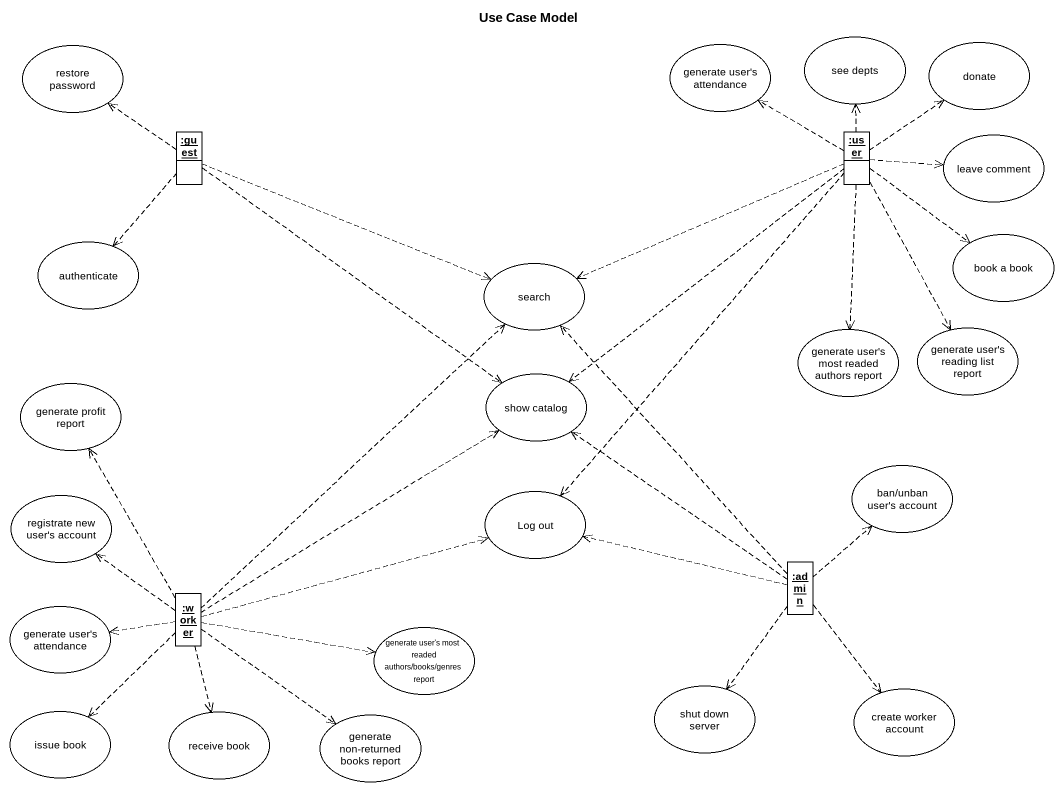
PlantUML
@startuml
title Use Case Model
allowmixing
hide circle
hide empty members
usecase "restore password" as restore_password
usecase "generate user's attendance" as generate_user_s_attendance
usecase "see depts" as see_depts
usecase donate
object ":guest" as guest
object ":user" as user
usecase "leave comment" as leave_comment
usecase authenticate
usecase search
usecase "book a book" as book_a_book
usecase "generate user's most readed authors report" as generate_user_s_most_readed
usecase "generate user's reading list report" as generate_user_s_reading
usecase "generate profit report" as generate_profit_report
usecase "show catalog" as show_catalog
usecase "ban/unban user's account" as ban_unban_user_s_account
usecase "registrate new user's account" as registrate_new_user_s
usecase "Log out" as Log_out
object ":admin" as admin
usecase "generate user's attendance" as generate_user_s_attendance_2
object ":worker" as worker
usecase "generate user's most readed authors/books/genres report" as generate_user_s_most_readed_2
usecase "shut down server" as shut_down_server
usecase "create worker account" as create_worker_account
usecase "issue book" as issue_book
usecase "receive book" as receive_book
usecase "generate non-returned books report" as generate_non_returned_books
guest .up.> restore_password
guest ..> authenticate
guest .right.> search
guest ..> show_catalog
user .left.> generate_user_s_attendance
user .up.> see_depts
user .up.> donate
user .right.> leave_comment
user .left.> search
user ..> book_a_book
user ..> generate_user_s_most_readed
user ..> generate_user_s_reading
user ..> show_catalog
user ..> Log_out
admin .up.> search
admin .up.> show_catalog
admin .up.> ban_unban_user_s_account
admin .left.> Log_out
admin ..> shut_down_server
admin ..> create_worker_account
worker .up.> search
worker .up.> generate_profit_report
worker .up.> show_catalog
worker .up.> registrate_new_user_s
worker .right.> Log_out
worker .left.> generate_user_s_attendance_2
worker .right.> generate_user_s_most_readed_2
worker ..> issue_book
worker ..> receive_book
worker ..> generate_non_returned_books
@enduml
